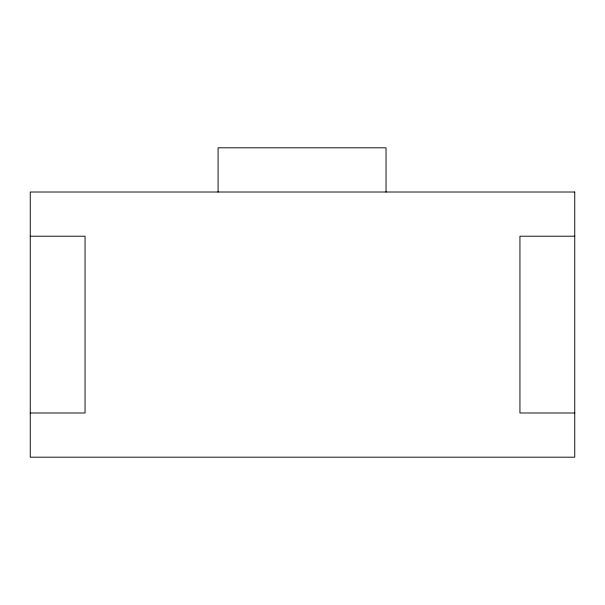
<?xml version="1.0" encoding="UTF-8"?>
<svg xmlns="http://www.w3.org/2000/svg" width="605" height="605" viewBox="0 0 605 605"><rect width="100%" height="100%" fill="white"/><g stroke="black" fill="none" stroke-linecap="round" stroke-linejoin="round"><path stroke-width="0.91" d="M30.25 236.207L85.055 236.207L85.055 412.988L30.25 412.988M574.75 236.207L519.945 236.207L519.945 412.988L574.75 412.988M386.028 192.012L386.028 147.809L218.087 147.809L218.087 192.012M574.75 192.012L30.25 192.012L30.25 457.191L574.75 457.191L574.75 192.012"/></g></svg>
